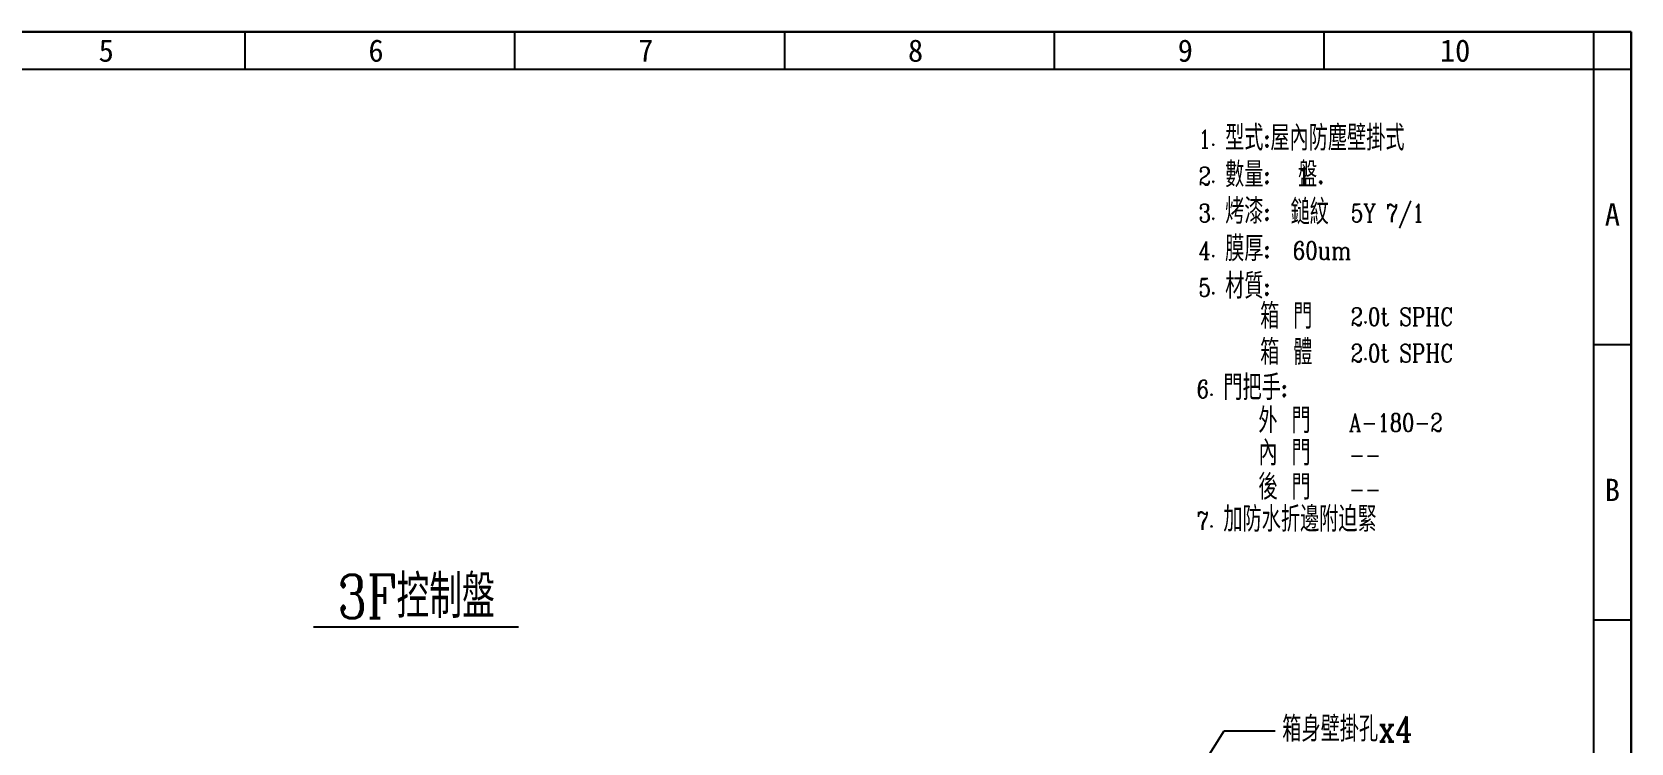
# Model space of a CAD drawing. Header units: millimetres. Extents: x 21506 to 58194, y 6783 to 13041.
# Drawn here: x 23384 to 25515, y 8638 to 9586 of the extents above; entities that cross this region are included whole.
import ezdxf
from ezdxf.enums import TextEntityAlignment as Align

# ---------------------------------------------------------------- set-up
doc = ezdxf.new("R2010")
doc.units = ezdxf.units.MM
doc.layers.add('TEXT', color=11, linetype='Continuous')
doc.styles.add('CHINA', font='ROMANC.SHX', dxfattribs={"width": 0.8, "bigfont": 'stsl.shx'})
doc.styles.get("Standard").update_dxf_attribs({"font": ''})
doc.styles.add('STSL', font='simplex', dxfattribs={"bigfont": 'STSL.SHX'})
doc.styles.get('Standard').set_extended_font_data('MingLiU')
doc.dimstyles.get("Standard").update_dxf_attribs({"dimtxt": 0.18, "dimasz": 0.18, "dimexe": 0.18, "dimexo": 0.0625, "dimgap": 0.09, "dimtad": 0, "dimtih": 1, "dimtoh": 1, "dimdec": 4, "dimzin": 0, "dimdsep": 46, "dimtxsty": 'Standard', "dimcen": 0.09, "dimadec": 0, "dimazin": 0, "dimtfac": 1, "dimtdec": 4, "dimtofl": 0, "dimtmove": 0, "dimatfit": 3, "dimfxl": 1, "dimtolj": 1, "dimtzin": 0, "dimarcsym": 0})

msp = doc.modelspace()

# ---------------------------------------------------------------- linework, layer by layer
at = {"color": 7}
for p, q in [((25514.515, 9586.031), (21506.089, 9586.031)), ((23667.705, 9586.031), (23667.705, 9536.386)), ((24027.138, 9586.031), (24027.138, 9536.386)), ((24386.571, 9586.031), (24386.571, 9536.386)), ((24746.004, 9586.031), (24746.004, 9536.386)), ((25105.437, 9586.031), (25105.437, 9536.386)), ((25464.87, 6964.752), (25464.87, 9586.031)), ((25514.515, 9586.031), (25514.516, 6786.028)), ((21506.089, 9536.385), (25514.515, 9536.386)), ((25514.515, 9169.01), (25464.87, 9169.01)), ((25514.515, 8801.633), (25464.87, 8801.633))]:
    msp.add_line(p, q, dxfattribs=at)
for p, q in [((21506.09, 9586.031), (25514.516, 9586.031)), ((25514.516, 9586.031), (25514.516, 6786.027)), ((25514.516, 6786.027), (25514.516, 9586.031))]:
    msp.add_line(p, q)

# ---------------------------------------------------------------- texts
at = {"color": 7, "width": 1}
for s, height, oblique, p in [('5', 29.787, 360, (23482.971, 9546.315)), ('6', 29.787, 360, (23842.404, 9546.315)), ('7', 29.787, 0, (24201.837, 9546.315)), ('8', 29.787, 0, (24561.27, 9546.315)), ('9', 29.787, 0, (24920.703, 9546.315)), ('10', 29.7873, 0, (25280.137, 9546.315))]:
    msp.add_text(s, height=height, rotation=0.000118, dxfattribs=dict(at, oblique=oblique)).set_placement(p, align=Align.CENTER)
at = {"style": 'CHINA', "width": 0.8}
for s, height, p in [('型式:屋內防塵壁掛式', 33.6, (24973.725, 9427.964)), ('1.', 24, (24938.257, 9431.219)), ('2.', 24, (24938.257, 9381.848)), ('數量:  盤.', 33.6, (24973.725, 9379.138)), ('1', 24, (25070.537, 9381.848)), ('3.', 24, (24938.257, 9332.476)), ('烤漆:', 33.6, (24973.725, 9330.313)), ('鎚紋', 33.6, (25060.949, 9329.195)), ('5Y 7/1', 24, (25141.222, 9332.476)), ('膜厚:', 33.6, (24973.725, 9280.402)), ('4.', 24, (24938.257, 9282.566)), ('60um', 24, (25063.966, 9282.566)), ('5.', 24, (24938.257, 9233.194)), ('材質:', 33.6, (24973.725, 9230.491)), ('箱 門', 33.6, (25020.41, 9190.345)), ('2.0t SPHC', 24, (25140.982, 9194.269)), ('箱 體', 33.6, (25020.41, 9142.345)), ('2.0t SPHC', 24, (25140.982, 9145.581)), ('6.', 24, (24935.923, 9097.905)), ('門把手:', 33.6, (24971.391, 9095.202)), ('外 門', 33.6, (25018.077, 9051.096)), ('A-180-2', 24, (25138.649, 9053.11)), ('內 門', 33.6, (25018.077, 9008.05)), ('--', 24, (25138.649, 9010.063)), ('後 門', 33.6, (25018.077, 8962.544)), ('--', 24, (25138.649, 8964.557)), ('加防水折邊附迫緊', 33.6, (24971.391, 8919.673)), ('7.', 24, (24935.923, 8922.376)), ('箱身壁掛孔x4', 33.6, (25049.888, 8639.945))]:
    msp.add_text(s, height=height, dxfattribs=at).set_placement(p)
at = {"color": 7, "oblique": 0, "width": 1}
for s, p in [('A', (25489.693, 9342.769)), ('B', (25489.693, 8975.392))]:
    msp.add_text(s, height=29.787, rotation=0.000118, dxfattribs=at).set_placement(p, align=Align.MIDDLE)
at = {"layer": 'TEXT', "style": 'CHINA', "width": 0.8}
msp.add_text('%%U 3F控制盤 ', height=57.5078, dxfattribs=at).set_placement((23759.312, 8804.511))

# ---------------------------------------------------------------- leaders
at = {"ltscale": 0.5}
msp.add_leader([(24921.395, 8573.244), (24972.548, 8654.227), (25040.444, 8654.227)], dimstyle='Standard', override={"dimscale": 2, "dimtxt": 15, "dimasz": 9, "dimexe": 2, "dimexo": 4, "dimgap": 3, "dimtad": 0, "dimtih": 0, "dimtoh": 0, "dimdec": 1, "dimzin": 8, "dimtxsty": 'STSL', "dimcen": 0, "dimclrd": 3, "dimclre": 3, "dimclrt": 3, "dimtdec": 1, "dimtix": 1, "dimfxl": 1.5}, dxfattribs=at)

doc.saveas('drawing.dxf')
